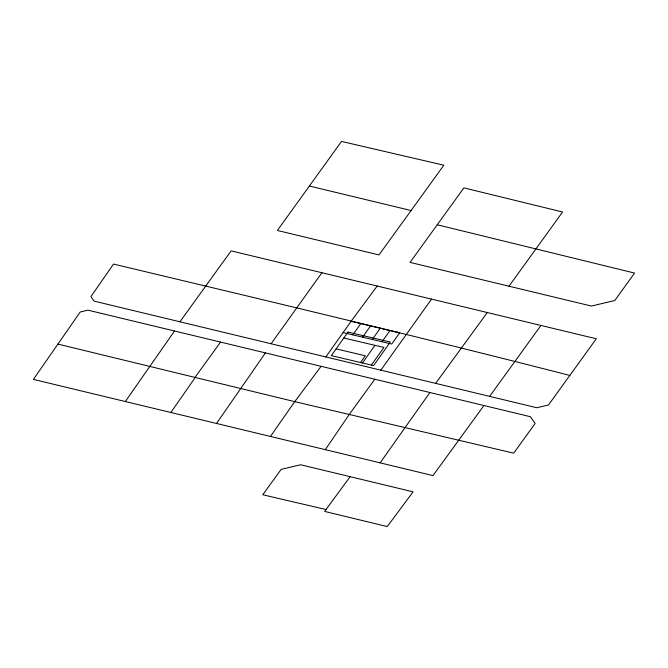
<?xml version="1.0" encoding="UTF-8"?>
<svg xmlns="http://www.w3.org/2000/svg" width="668" height="668" viewBox="0 0 668 668"><rect width="100%" height="100%" fill="white"/><g stroke="black" fill="none" stroke-linecap="round" stroke-linejoin="round"><path stroke-width="1" d="M325.308 449.656L349.139 414.628L374.815 379.224M265.438 352.888L216.499 423.479M57.916 344.103L294.73 401.643L513.692 453.163L535.151 423.445L530.367 416.707L87.951 310.152L80.202 312.023L33.4 379.391L125.333 401.526L174.515 330.994M170.858 412.498L195.248 377.453M125.333 401.526L270.456 436.454L294.73 401.643L321.116 366.306M325.875 356.937L351.577 320.615L377.186 286.038M352.846 334.852L360.795 323.629M362.574 337.148L370.523 325.917M372.301 339.444L380.251 328.213M360.52 362.507L365.287 355.768L336.113 348.888M362.465 362.966L374.932 345.339M382.021 341.74L389.97 330.51M429.9 392.5L380.134 462.849L270.456 436.454M321.918 272.719L271.108 343.744M371.358 365.062L383.925 347.46L343.811 338M380.81 370.164L431.536 299.122L596.299 338.768L548.486 404.967L536.838 407.747L94.138 301.134L90.898 296.65L113.51 264.077C265.797 300.458 418.151 336.513 569.821 375.433M179.951 321.784L231.12 250.867L431.536 299.122M411.096 210.537L378.998 254.934L277.379 230.468L341.507 141.432L443.836 165.213L411.096 210.537L309.384 186.021M508.999 286.205L562.573 212.006L463.893 187.875L410.052 262.39L591.456 306.053L614.777 300.516L634.6 273.078L437.239 224.774M489.627 396.374L540.938 325.441M194.981 377.403L220.565 342.083M483.949 405.518L432.989 475.599L380.134 462.849M435.636 383.357L487.306 312.524M350.124 476.676L324.656 511.421L387.265 526.568L413.083 491.823L300.583 464.753L281.153 469.353L262.758 494.763L326.026 509.534M351.076 321.333L399.698 332.806L391.749 344.028L343.127 332.564M348.003 332.079L331.345 355.626L373.596 365.596L390.262 342.049L348.003 332.079"/></g></svg>
